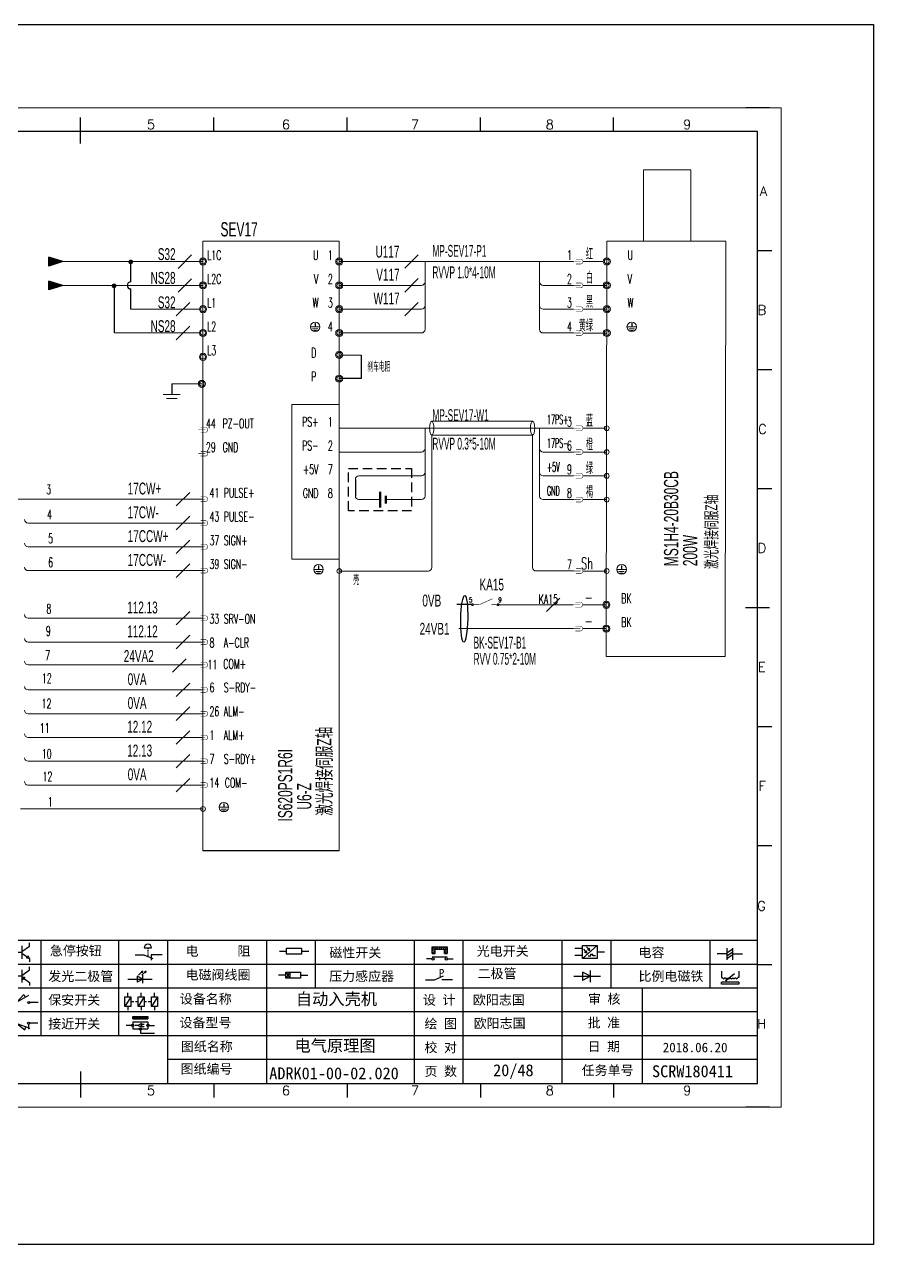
# Model space of a CAD drawing. Header units: millimetres. Extents: x 336 to 12810, y -1577 to 4105.
# Drawn here: x 11127.9 to 11306.3, y -364.4 to -108 of the extents above; entities that cross this region are included whole.
import ezdxf
from ezdxf.enums import TextEntityAlignment as Align

# ---------------------------------------------------------------- set-up
doc = ezdxf.new("R2010")
doc.units = ezdxf.units.MM
doc.linetypes.add('DASHED', pattern=[0.75, 0.5, -0.25])
doc.layers.add('AE_BOR', color=1, linetype='Continuous')
doc.layers.add('ELEMENT', color=3, linetype='Continuous')
doc.layers.add('Dimension', color=3, linetype='Continuous', lineweight=13)
doc.styles.get("Standard").update_dxf_attribs({"font": ''})
doc.styles.add('WD', font='romans.shx', dxfattribs={"width": 0.8, "bigfont": 'gbcbig.shx'})
doc.styles.add('样式 8', font='arial.ttf', dxfattribs={"width": 0.6, "height": 2.5})
doc.styles.add('汉字', font='')
doc.styles.get('Standard').set_extended_font_data('SimSun')
doc.styles.get('汉字').set_extended_font_data('新宋体')

# ---------------------------------------------------------------- blocks, each defined once
blk = doc.blocks.new('磁性开关')
at = {"linetype": 'ByBlock'}
h = blk.add_hatch(dxfattribs=at)
h.set_pattern_fill('ANSI31', color=256, scale=0.1, style=0)
h.paths.add_polyline_path([(-1910.88, -776.69), (-1910.88, -775.29), (-1907.69, -775.29), (-1907.69, -776.69), (-1908.31, -776.69), (-1908.31, -775.79), (-1910.25, -775.79), (-1910.25, -776.69)])
for p, q in [((-1910.88, -776.69), (-1910.88, -775.29)), ((-1910.88, -775.29), (-1907.69, -775.29)), ((-1910.88, -776.69), (-1910.25, -776.69)), ((-1910.25, -776.69), (-1910.25, -775.79)), ((-1910.25, -775.79), (-1908.31, -775.79)), ((-1908.31, -776.69), (-1908.31, -775.79)), ((-1908.31, -776.69), (-1907.69, -776.69)), ((-1907.69, -775.29), (-1907.69, -776.69)), ((-1910.91, -777.81), (-1912.09, -777.81)), ((-1910.88, -777.39), (-1907.69, -777.39)), ((-1907.66, -777.81), (-1906.48, -777.81))]:
    blk.add_line(p, q, dxfattribs=at)
for centre in [(-1910.68, -777.81), (-1907.88, -777.81)]:
    blk.add_circle(centre, 0.225, dxfattribs=at)
blk = doc.blocks.new('光电开关')
at = {"linetype": 'ByBlock'}
h = blk.add_hatch(dxfattribs=at)
h.set_pattern_fill('ANSI31', color=256, scale=0.01, style=0)
h.set_pattern_definition([(45, (0.172267, 0), (-0.0224506403, 0.0224506403), [])])
h.paths.add_polyline_path([(-1882.44, -776.34), (-1882.5, -775.91), (-1882.68, -776.07)])
h.paths.add_polyline_path([(-1882.86, -776.23), (-1882.44, -776.34), (-1882.68, -776.07)])
h.paths.add_polyline_path([(-1883.05, -776.88), (-1883.11, -776.45), (-1883.29, -776.61)])
h.paths.add_polyline_path([(-1883.47, -776.77), (-1883.05, -776.88), (-1883.29, -776.61)])
for p, q in [((-1884.01, -775.96), (-1885.56, -775.96)), ((-1880.91, -775.3), (-1884.01, -778.05)), ((-1883.75, -776.09), (-1883.05, -776.88)), ((-1883.11, -776.45), (-1883.47, -776.77)), ((-1883.05, -776.88), (-1883.47, -776.77)), ((-1883.14, -775.55), (-1882.44, -776.34)), ((-1883.05, -776.88), (-1883.11, -776.45)), ((-1882.5, -775.91), (-1882.86, -776.23)), ((-1882.44, -776.34), (-1882.86, -776.23)), ((-1882.44, -776.34), (-1882.5, -775.91)), ((-1879.37, -776.67), (-1880.91, -776.67)), ((-1884.01, -777.39), (-1885.56, -777.39)), ((-1882.78, -777.47), (-1882.23, -777.47)), ((-1882.23, -777.47), (-1882.23, -777.14)), ((-1882.23, -777.14), (-1881.78, -777.14)), ((-1881.78, -777.47), (-1881.78, -777.14)), ((-1881.23, -777.47), (-1881.78, -777.47))]:
    blk.add_line(p, q, dxfattribs=at)
blk.add_lwpolyline([(-1884.01, -775.3), (-1880.91, -775.3), (-1880.91, -778.05), (-1884.01, -778.05)], close=True, dxfattribs=at)
blk = doc.blocks.new('电磁阀线圈')
at = {"linetype": 'ByBlock'}
for p, q in [((-1854.61, -796.54), (-1856.17, -796.54)), ((-1854.61, -795.92), (-1853.75, -797.16)), ((-1853.75, -795.92), (-1854.61, -797.16)), ((-1853.75, -795.92), (-1853.75, -797.16)), ((-1851.53, -796.54), (-1849.97, -796.54))]:
    blk.add_line(p, q, dxfattribs=at)
blk.add_lwpolyline([(-1854.61, -795.92), (-1851.53, -795.92), (-1851.53, -797.16), (-1854.61, -797.16)], close=True, dxfattribs=at)
blk = doc.blocks.new('压力感应器')
at = {"linetype": 'ByBlock'}
for p, q in [((-1817.44, -777.73), (-1815.59, -777.73)), ((-1815.59, -777.73), (-1813.71, -776.93)), ((-1811.78, -777.73), (-1814.05, -777.73))]:
    blk.add_line(p, q, dxfattribs=at)
at = {"linetype": 'ByBlock', "insert": (-1814.65, -775.48), "char_height": 1.68, "width": 1.2242, "attachment_point": 1}
blk.add_mtext('{\\fNSimSun|b0|i0|c134|p49;P}', dxfattribs=at)
blk = doc.blocks.new('二极管')
at = {"linetype": 'ByBlock'}
for p, q in [((-1787.52, -776.77), (-1781.92, -776.77)), ((-1783.97, -776.77), (-1785.69, -775.9)), ((-1785.69, -775.9), (-1785.69, -777.65)), ((-1783.97, -776.77), (-1785.69, -777.65)), ((-1783.97, -777.99), (-1783.97, -775.56))]:
    blk.add_line(p, q, dxfattribs=at)
blk = doc.blocks.new('NPN三极管')
at = {"linetype": 'ByBlock'}
for p, q in [((-1785.73, -781.97), (-1787.81, -781.97)), ((-1785.73, -780.61), (-1785.73, -783.32)), ((-1785.73, -781.82), (-1784.15, -780.66)), ((-1784.15, -780.66), (-1784.15, -779.98)), ((-1785.73, -782.11), (-1784.15, -783.27)), ((-1784.41, -782.73), (-1784.74, -783.18)), ((-1784.15, -783.27), (-1784.74, -783.18)), ((-1784.15, -783.27), (-1784.41, -782.73)), ((-1784.15, -783.27), (-1784.15, -783.96))]:
    blk.add_line(p, q, dxfattribs=at)
blk = doc.blocks.new('PNP三极管')
at = {"linetype": 'ByBlock'}
for p, q in [((-1784.9, -786.74), (-1786.98, -786.74)), ((-1784.9, -785.38), (-1784.9, -788.09)), ((-1784.9, -786.59), (-1783.32, -785.43)), ((-1784.9, -786.88), (-1783.32, -788.04)), ((-1784.9, -786.88), (-1784.31, -786.97)), ((-1784.9, -786.88), (-1784.64, -787.42)), ((-1784.31, -786.97), (-1784.64, -787.42)), ((-1783.32, -785.43), (-1783.32, -784.75)), ((-1783.32, -788.04), (-1783.32, -788.73))]:
    blk.add_line(p, q, dxfattribs=at)
blk = doc.blocks.new('常开行程开关')
at = {"linetype": 'ByBlock'}
for p, q in [((-1786.29, -792.3), (-1788.01, -792.3)), ((-1785.89, -792.17), (-1784.52, -790.62)), ((-1785.89, -792.17), (-1783.43, -790.72)), ((-1784.52, -790.62), (-1784.19, -791.17)), ((-1781.48, -792.3), (-1783.21, -792.3))]:
    blk.add_line(p, q, dxfattribs=at)
for centre in [(-1786.07, -792.3), (-1783.42, -792.3)]:
    blk.add_circle(centre, 0.219, dxfattribs=at)
blk = doc.blocks.new('常闭行程开关')
at = {"linetype": 'ByBlock'}
for p, q in [((-1786.34, -796.62), (-1788.07, -796.62)), ((-1785.93, -796.72), (-1783.25, -797.7)), ((-1785.93, -796.72), (-1784.3, -798)), ((-1784.3, -798), (-1784.08, -797.4)), ((-1783.48, -796.84), (-1783.48, -797.85)), ((-1781.54, -796.62), (-1783.26, -796.62))]:
    blk.add_line(p, q, dxfattribs=at)
for centre in [(-1786.12, -796.62), (-1783.48, -796.62)]:
    blk.add_circle(centre, 0.219, dxfattribs=at)
blk = doc.blocks.new('电容')
at = {"linetype": 'ByBlock'}
for p, q in [((-1756.08, -781.77), (-1758.13, -781.77)), ((-1756.08, -782.99), (-1756.08, -780.56)), ((-1754.86, -780.79), (-1756.08, -781.55)), ((-1754.86, -781.44), (-1756.08, -782.2)), ((-1754.86, -781.99), (-1756.08, -782.75)), ((-1754.86, -782.99), (-1754.86, -780.56)), ((-1754.86, -781.77), (-1752.81, -781.77))]:
    blk.add_line(p, q, dxfattribs=at)
blk = doc.blocks.new('发光二极管')
at = {"linetype": 'ByBlock'}
for p, q in [((-1758.01, -786.77), (-1752.89, -786.77)), ((-1754.84, -786.77), (-1756.04, -786.16)), ((-1756.04, -786.16), (-1756.04, -787.39)), ((-1754.84, -786.77), (-1756.04, -787.39)), ((-1755.78, -785.92), (-1754.89, -785.14)), ((-1754.89, -785.14), (-1755.2, -785.22)), ((-1755.2, -785.22), (-1755.01, -785.43)), ((-1755.08, -785.92), (-1754.18, -785.14)), ((-1754.89, -785.14), (-1755.01, -785.43)), ((-1754.84, -787.63), (-1754.84, -785.92)), ((-1754.18, -785.14), (-1754.49, -785.22)), ((-1754.49, -785.22), (-1754.31, -785.43)), ((-1754.18, -785.14), (-1754.31, -785.43))]:
    blk.add_line(p, q, dxfattribs=at)
blk = doc.blocks.new('比例电磁阀')
at = {"linetype": 'ByBlock'}
for p, q in [((-1757.26, -775.38), (-1757.26, -776.71)), ((-1757.26, -776.71), (-1757.05, -776.71)), ((-1754.5, -775.98), (-1756.35, -777.44)), ((-1753.58, -776.71), (-1753.8, -776.71)), ((-1753.58, -775.38), (-1753.58, -776.71)), ((-1753.6, -777.73), (-1757.25, -777.73)), ((-1757.25, -778.13), (-1757.25, -777.73)), ((-1753.6, -778.13), (-1757.25, -778.13)), ((-1756.35, -777.44), (-1756.25, -777.25)), ((-1756.35, -777.44), (-1756.15, -777.38)), ((-1756.15, -777.38), (-1756.25, -777.25)), ((-1753.6, -777.73), (-1753.6, -778.13))]:
    blk.add_line(p, q, dxfattribs=at)
for centre in [(-1756.78, -776.71), (-1756.24, -776.71), (-1755.7, -776.71), (-1755.15, -776.71), (-1754.61, -776.71), (-1754.07, -776.71)]:
    blk.add_arc(centre, 0.271, 180, 0, dxfattribs=at)
blk = doc.blocks.new('保安开关')
at = {"linetype": 'ByBlock'}
for p, q in [((-1757.33, -790.79), (-1758.6, -792.81)), ((-1757.96, -790.79), (-1757.96, -789.97)), ((-1757.33, -791.8), (-1756.72, -791.8)), ((-1756.35, -791.8), (-1755.89, -791.8)), ((-1754.54, -790.79), (-1755.81, -792.81)), ((-1755.17, -790.79), (-1755.17, -789.97)), ((-1754.52, -791.8), (-1754.06, -791.8)), ((-1753.69, -791.8), (-1753.08, -791.8)), ((-1751.75, -790.79), (-1753.02, -792.81)), ((-1752.39, -790.79), (-1752.39, -789.97)), ((-1757.96, -792.81), (-1757.96, -793.62)), ((-1755.17, -792.81), (-1755.17, -793.62)), ((-1752.39, -792.81), (-1752.39, -793.62))]:
    blk.add_line(p, q, dxfattribs=at)
for points in [[(-1758.6, -790.79), (-1757.33, -790.79), (-1757.33, -792.81), (-1758.6, -792.81)], [(-1755.81, -790.79), (-1754.54, -790.79), (-1754.54, -792.81), (-1755.81, -792.81)], [(-1753.02, -790.79), (-1751.75, -790.79), (-1751.75, -792.81), (-1753.02, -792.81)]]:
    blk.add_lwpolyline(points, close=True, dxfattribs=at)
blk = doc.blocks.new('接近开关')
at = {"linetype": 'ByBlock'}
h = blk.add_hatch(dxfattribs=at)
h.set_pattern_fill('ANSI31', color=256, scale=0.01, style=0)
h.set_pattern_definition([(45, (-89.131516, -30.795668), (-0.0224506403, 0.0224506403), [])])
h.paths.add_polyline_path([(-1516.96, -1123.35), (-1516.96, -1122.85), (-1513.76, -1122.85), (-1513.76, -1123.35)])
for p, q in [((-1516.96, -1123.35), (-1516.96, -1122.85)), ((-1516.96, -1122.85), (-1513.76, -1122.85)), ((-1513.76, -1122.85), (-1513.76, -1123.35)), ((-1517.18, -1124.71), (-1518.36, -1124.71)), ((-1516.96, -1123.35), (-1513.76, -1123.35)), ((-1516.96, -1123.95), (-1513.76, -1123.95)), ((-1516.96, -1123.95), (-1516.96, -1125.47)), ((-1516.96, -1125.47), (-1513.76, -1125.47)), ((-1515.91, -1124.71), (-1516.45, -1124.71)), ((-1515.11, -1124.31), (-1515.91, -1124.71)), ((-1515.11, -1125.11), (-1515.91, -1124.71)), ((-1515.33, -1124.53), (-1515.17, -1124.53)), ((-1515.33, -1124.88), (-1515.17, -1124.88)), ((-1515.25, -1124.45), (-1515.25, -1124.61)), ((-1515.11, -1124.31), (-1515.11, -1125.11)), ((-1515.11, -1124.48), (-1514.58, -1124.48)), ((-1515.11, -1124.94), (-1514.58, -1124.94)), ((-1513.76, -1123.95), (-1513.76, -1125.47)), ((-1513.54, -1124.71), (-1512.36, -1124.71)), ((-1515.36, -1125.69), (-1515.36, -1126.36)), ((-1515.36, -1126.36), (-1512.36, -1126.36))]:
    blk.add_line(p, q, dxfattribs=at)
for centre in [(-1516.96, -1124.71), (-1515.36, -1125.47), (-1513.76, -1124.71)]:
    blk.add_circle(centre, 0.225, dxfattribs=at)
blk = doc.blocks.new('电阻')
at = {"linetype": 'ByBlock'}
for p, q in [((-3.09, 0), (-1.57, 0)), ((1.57, 0), (3.09, 0))]:
    blk.add_line(p, q, dxfattribs=at)
blk.add_lwpolyline([(-1.57, 0.63), (1.57, 0.63), (1.57, -0.63), (-1.57, -0.63)], close=True, dxfattribs=at)
blk = doc.blocks.new('急停按钮')
at = {"linetype": 'ByBlock'}
for p, q in [((-1.86, 0), (0, 0)), ((0, 0), (1.88, -0.81)), ((0.06, 1.45), (1.61, 1.45)), ((0.83, 1.45), (0.83, 1.24)), ((0.83, 1.07), (0.83, 0.85)), ((0.83, 0.68), (0.83, 0.47)), ((0.83, 0.29), (0.83, 0.08)), ((3.81, 0), (1.54, 0)), ((1.54, 0), (1.54, -1.15)), ((0.83, -0.09), (0.83, -0.24))]:
    blk.add_line(p, q, dxfattribs=at)
blk.add_arc((0.83, 1.45), 0.774, 0, 180)
blk = doc.blocks.new('电控横A4')
for p, q in [((292, -5), (5, -5)), ((292, -205), (292, -5)), ((10.03, -205), (289.53, -205)), ((130.8, -205), (190.75, -205)), ((190.75, -205), (259.54, -205))]:
    blk.add_line(p, q)
at = {"linetype": 'ByBlock'}
for p, q in [((292, -175), (5, -175)), ((292, -180), (5, -180)), ((292, -185), (5, -185)), ((292, -190), (5, -190)), ((292, -195), (5, -195)), ((292, -200), (168.03, -200))]:
    blk.add_line(p, q, dxfattribs=at)
at = {"color": 0, "lineweight": -2}
for p, q in [((141.48, -175), (141.48, -195)), ((157.79, -175), (157.79, -195)), ((168.03, -175), (168.03, -204.92)), ((188.84, -175), (188.84, -185)), ((199.08, -175), (199.08, -185)), ((219.89, -175), (219.89, -185)), ((230.12, -175), (230.12, -185)), ((250.93, -175), (250.93, -185)), ((261.17, -175), (261.17, -185)), ((281.98, -175), (281.98, -185)), ((188.84, -185), (188.84, -204.92)), ((219.89, -185), (219.89, -205)), ((230.12, -185), (230.12, -205)), ((250.93, -185), (250.93, -205)), ((267.79, -185), (267.79, -205))]:
    blk.add_line(p, q, dxfattribs=at)
at = {"color": 0, "ltscale": 2}
for p, q in [((292, -205), (292, -183.55)), ((259.54, -205), (289.53, -205)), ((259.54, -205), (292, -205))]:
    blk.add_line(p, q, dxfattribs=at)
at = {"layer": 'AE_BOR', "color": 1, "lineweight": 15}
for p, q in [((0, 0), (297, 0)), ((297, 0), (297, -210)), ((297, -210), (0, -210))]:
    blk.add_line(p, q, dxfattribs=at)
at = {"layer": 'AE_BOR'}
for p, q in [((149.78, -5), (149.78, -2)), ((177.78, -5), (177.78, -2)), ((205.78, -5), (205.78, -2)), ((233.78, -5), (233.78, -2)), ((261.78, -5), (261.78, -2)), ((292, -30), (295, -30)), ((292, -55), (295, -55)), ((292, -80), (295, -80)), ((292, -130), (295, -130)), ((292, -155), (295, -155)), ((292, -180), (295, -180)), ((149.78, -205), (149.78, -208)), ((177.78, -205), (177.78, -208)), ((205.78, -205), (205.78, -208)), ((233.78, -205), (233.78, -208)), ((261.78, -205), (261.78, -208))]:
    blk.add_line(p, q, dxfattribs=at)
at = {"layer": 'AE_BOR', "color": 2, "lineweight": 30}
for p, q in [((149.78, -7.5), (149.78, -2.5)), ((289.5, -105), (294.5, -105)), ((149.78, -202.5), (149.78, -207.5)), ((149.78, -205), (149.78, -207.5))]:
    blk.add_line(p, q, dxfattribs=at)
at = {"layer": 'AE_BOR', "lineweight": 30}
for p, q in [((294.53, 0), (289.53, 0)), ((294.53, -210), (289.53, -210))]:
    blk.add_line(p, q, dxfattribs=at)
at = {"linetype": 'ByBlock'}
for name, p in [('NPN三极管', (1923.2, 604.5)), ('磁性开关', (2134.53, 598.96)), ('光电开关', (2139.22, 599.27)), ('电容', (2041.69, 603.98)), ('PNP三极管', (1922.37, 604.27)), ('发光二极管', (1917.72, 603.69)), ('电磁阀线圈', (2047.53, 614.3)), ('压力感应器', (2039.72, 594.52)), ('二极管', (2040.91, 594.27)), ('比例电磁阀', (2041.69, 593.98)), ('常开行程开关', (1922.37, 604.27)), ('保安开关', (1917.72, 603.98)), ('常闭行程开关', (1922.37, 604.27)), ('接近开关', (1677.72, 931.9))]:
    blk.add_blockref(name, p, dxfattribs=at)
for name, p in [('急停按钮', (163.12, -177.98)), ('电阻', (194.66, -177.22))]:
    blk.add_blockref(name, p)
at = {"char_height": 2, "attachment_point": 1, "style": '汉字'}
for s, insert in [('{\\fKaiTi_GB2312|b0|i0|c134|p49;急停按钮}', (143.35, -176.12)), ('{\\fKaiTi_GB2312|b0|i0|c134|p49;电      阻}', (171.86, -176.19)), ('{\\fKaiTi_GB2312|b0|i0|c134|p49;磁性开关}', (202.07, -176.53)), ('{\\fKaiTi_GB2312|b0|i0|c134|p49;光电开关}', (233.02, -176.19)), ('{\\fKaiTi_GB2312|b0|i0|c134|p49;电容}', (267, -176.48)), ('{\\fKaiTi_GB2312|b0|i0|c134|p49;发光二极管}', (143.02, -181.48)), ('{\\fKaiTi_GB2312|b0|i0|c134|p49;电磁阀线圈}', (171.86, -181.19)), ('{\\fKaiTi_GB2312|b0|i0|c134|p49;压力感应器}', (202.02, -181.47)), ('{\\fKaiTi_GB2312|b0|i0|c134|p49;二极管}', (233.2, -180.91)), ('{\\fKaiTi_GB2312|b0|i0|c134|p49;比例电磁铁}', (267, -181.48)), ('{\\fKaiTi_GB2312|b0|i0|c134|p49;保安开关}', (143.02, -186.48)), ('设备名称', (170.65, -186.24)), ('{\\fKaiTi_GB2312|b0|i0|c134|p0;设 计}', (221.72, -186.46)), ('{\\fKaiTi_GB2312|b0|i0|c134|p0;审 核}', (256.39, -186.25)), ('{\\fKaiTi_GB2312|b0|i0|c134|p49;接近开关}', (143.02, -191.48)), ('设备型号', (170.58, -191.24)), ('{\\fKaiTi_GB2312|b0|i0|c134|p0;绘 图}', (222.05, -191.46)), ('{\\fKaiTi_GB2312|b0|i0|c134|p0;批 准}', (256.32, -191.25)), ('图纸名称', (170.86, -196.24)), ('{\\fKaiTi_GB2312|b0|i0|c134|p0;校 对}', (222.05, -196.46)), ('{\\fKaiTi_GB2312|b0|i0|c134|p0;日 期}', (256.32, -196.25)), ('图纸编号', (170.81, -200.96)), ('{\\fKaiTi_GB2312|b0|i0|c134|p0;页 数}', (222.05, -201.46)), ('任务单号', (255.06, -201.25))]:
    blk.add_mtext(s, dxfattribs=dict(at, insert=insert))
at = {"insert": (272.1, -196.45), "char_height": 2, "width": 60.2542, "attachment_point": 1}
blk.add_mtext('{\\fKaiTi_GB2312|b0|i0|c134|p49;2018.06.20}', dxfattribs=at)
at = {"layer": 'AE_BOR', "style": 'WD'}
for s, p in [('5', (164.59, -4.5)), ('6', (192.94, -4.5)), ('7', (220.04, -4.5)), ('8', (248.37, -4.5)), ('9', (277.23, -4.5)), ('5', (164.59, -207.5)), ('6', (192.94, -207.5)), ('7', (220.04, -207.5)), ('8', (248.37, -207.5)), ('9', (277.23, -207.5))]:
    blk.add_text(s, height=2, dxfattribs=at).set_placement(p, align=Align.CENTER)
for s, p in [('A', (294.03, -17.5)), ('B', (293.84, -42.5)), ('C', (293.93, -67.5)), ('D', (293.84, -92.5)), ('E', (293.74, -117.5)), ('F', (293.74, -142.5)), ('F', (293.74, -142.5)), ('G', (293.74, -167.72)), ('H', (293.84, -192.5))]:
    blk.add_text(s, height=2, dxfattribs=at).set_placement(p, align=Align.MIDDLE_RIGHT)
blk = doc.blocks.new('$element$00000498')
at = {"const_width": 0.0233}
for points in [[(0, 0), (0, -0.25)], [(-0.25, -0.2), (0, -0.75)], [(0, -0.75), (0, -1)]]:
    blk.add_lwpolyline(points, dxfattribs=at)
at = {"flags": 9}
blk.add_attdef('S', (0, 0), '', height=0.00000667, dxfattribs=at)
blk = doc.blocks.new('H_KA_NO')
at = {"lineweight": 0}
for centre in [(0.2, 0), (5.6, 0)]:
    blk.add_circle(centre, 0.2, dxfattribs=at)
at = {"layer": 'ELEMENT', "color": 1, "xscale": 5, "yscale": 5, "zscale": 5, "rotation": 270}
blk.add_blockref('$element$00000498', (5.4, 0), dxfattribs=at)
at = {"lineweight": 0, "style": 'WD', "width": 0.8}
blk.add_attdef('端子号', text='', height=1, dxfattribs=at).set_placement((0.2, 0.5), align=Align.RIGHT)
blk.add_attdef('端子号', (5.6, 0.5), '', height=1, dxfattribs=at)

msp = doc.modelspace()

# ---------------------------------------------------------------- hatches: boundary and pattern name
for points in [[(11133.054, -158.756), (11133.054, -156.886), (11135.973, -157.821)], [(11133.054, -163.756), (11133.054, -161.886), (11135.973, -162.821)]]:
    msp.add_hatch(color=256).paths.add_polyline_path(points)
at = {"lineweight": -2}
h = msp.add_hatch(color=0, dxfattribs=at)
edge = h.paths.add_edge_path()
edge.add_arc((11150.228, -157.877), 0.5, 0, 360)
h = msp.add_hatch(color=0, dxfattribs=at)
edge = h.paths.add_edge_path()
edge.add_arc((11146.724, -162.901), 0.5, 0, 360)

# ---------------------------------------------------------------- linework, layer by layer
for p, q in [((11133.054, -158.756), (11133.054, -156.886)), ((11135.973, -157.821), (11133.054, -156.886)), ((11135.973, -157.821), (11133.054, -158.756)), ((11150.224, -162.085), (11150.224, -157.821)), ((11133.054, -163.756), (11133.054, -161.886)), ((11135.973, -162.821), (11133.054, -161.886)), ((11135.973, -162.821), (11133.054, -163.756)), ((11146.807, -172.808), (11146.807, -162.821)), ((11150.224, -167.808), (11150.224, -163.557)), ((11188.979, -170.723), (11188.979, -171.513)), ((11255.469, -170.723), (11255.469, -171.513)), ((11194.032, -177.401), (11198.617, -177.471)), ((11198.617, -177.471), (11198.617, -182.401)), ((11158.847, -183.513), (11158.847, -185.694)), ((11198.617, -182.401), (11194.032, -182.401)), ((11197.409, -203.57), (11197.409, -207.07)), ((11189.664, -221.688), (11189.664, -222.478)), ((11253.345, -221.688), (11253.345, -222.478)), ((11222.024, -229.898), (11218.703, -229.898)), ((11169.771, -271.672), (11169.771, -272.462)), ((11194.032, -281.609), (11165.403, -281.609))]:
    msp.add_line(p, q)
at = {"lineweight": 0}
for p, q in [((11165.271, -157.821), (11135.973, -157.821)), ((11194.032, -157.804), (11243.228, -157.804)), ((11212.047, -172.054), (11212.047, -157.804)), ((11236.095, -172.054), (11236.095, -157.804)), ((11245.228, -157.804), (11249.471, -157.804)), ((11165.271, -162.821), (11135.973, -162.821)), ((11194.032, -162.804), (11211.297, -162.804)), ((11243.228, -162.804), (11236.845, -162.804)), ((11250.221, -162.804), (11245.228, -162.804)), ((11164.903, -167.808), (11150.224, -167.808)), ((11194.032, -167.804), (11211.297, -167.804)), ((11243.228, -167.804), (11236.845, -167.804)), ((11250.221, -167.808), (11245.228, -167.808)), ((11188.084, -171.52), (11189.873, -171.52)), ((11254.575, -171.52), (11256.363, -171.52)), ((11164.903, -172.808), (11146.807, -172.808)), ((11188.417, -171.948), (11189.541, -171.948)), ((11188.702, -172.295), (11189.275, -172.295)), ((11194.032, -172.804), (11211.297, -172.804)), ((11243.228, -172.804), (11236.845, -172.804)), ((11250.221, -172.812), (11245.228, -172.812)), ((11254.907, -171.948), (11256.031, -171.948)), ((11255.192, -172.295), (11255.766, -172.295)), ((11165.153, -183.513), (11158.847, -183.513)), ((11157.058, -185.708), (11160.635, -185.708)), ((11157.722, -186.566), (11159.971, -186.566)), ((11213.476, -191.356), (11234.637, -191.355)), ((11243.228, -192.82), (11194.032, -192.82)), ((11212.047, -207.07), (11212.047, -192.82)), ((11213.456, -194.285), (11213.456, -222.078)), ((11213.456, -194.285), (11234.637, -194.285)), ((11234.637, -194.285), (11234.637, -222.07)), ((11236.095, -207.07), (11236.095, -192.82)), ((11250.221, -192.824), (11245.228, -192.824)), ((11194.032, -197.82), (11211.297, -197.82)), ((11243.228, -197.82), (11236.845, -197.82)), ((11250.221, -197.828), (11245.228, -197.828)), ((11198.159, -202.82), (11211.297, -202.82)), ((11243.228, -202.82), (11236.845, -202.82)), ((11250.221, -202.828), (11245.228, -202.828)), ((11202.637, -207.82), (11198.159, -207.82)), ((11203.832, -207.82), (11211.297, -207.82)), ((11243.228, -207.82), (11236.845, -207.82)), ((11250.221, -207.828), (11245.228, -207.828)), ((11188.769, -222.485), (11190.558, -222.485)), ((11189.102, -222.914), (11190.226, -222.914)), ((11194.032, -222.828), (11212.706, -222.828)), ((11243.228, -222.82), (11235.387, -222.82)), ((11250.221, -222.828), (11245.228, -222.828)), ((11252.451, -222.485), (11254.239, -222.485)), ((11252.783, -222.914), (11253.907, -222.914)), ((11189.387, -223.26), (11189.96, -223.26)), ((11253.069, -223.26), (11253.642, -223.26)), ((11243.136, -229.929), (11226.956, -229.929)), ((11250.128, -229.933), (11245.136, -229.933)), ((11243.136, -234.929), (11219.117, -234.929)), ((11243.136, -234.929), (11221.219, -234.929)), ((11250.128, -234.937), (11245.136, -234.937)), ((11165.403, -247.812), (11128.659, -247.812)), ((11165.403, -252.816), (11128.659, -252.816)), ((11165.403, -257.804), (11128.659, -257.804)), ((11165.403, -262.808), (11128.659, -262.808)), ((11165.403, -267.808), (11128.639, -267.808)), ((11165.403, -272.812), (11127.095, -272.812)), ((11170.666, -272.469), (11168.877, -272.469)), ((11170.334, -272.898), (11169.209, -272.898)), ((11170.048, -273.244), (11169.475, -273.244))]:
    msp.add_line(p, q, dxfattribs=at)
at = {"color": 3, "lineweight": 0}
for p, q in [((11165.403, -207.745), (11108.033, -207.745)), ((11165.403, -212.745), (11128.659, -212.745)), ((11165.403, -217.745), (11128.659, -217.745)), ((11128.659, -222.745), (11165.403, -222.745)), ((11128.659, -232.745), (11165.403, -232.745)), ((11128.659, -237.749), (11165.403, -237.749)), ((11128.659, -242.544), (11165.403, -242.544))]:
    msp.add_line(p, q, dxfattribs=at)
at = {"color": 1}
msp.add_lwpolyline([(10218.735, -107.963), (11306.27, -107.963), (11306.27, -364.374), (10218.735, -364.374)], close=True, dxfattribs=at)
at = {"lineweight": 0}
for points in [[(11257.902, -138.521), (11267.902, -138.521), (11267.902, -153.521), (11257.902, -153.521)], [(11250.221, -153.521), (11275.221, -153.521), (11275.104, -240.772), (11250.104, -240.772)], [(11194.032, -187.82), (11184.032, -187.82), (11184.032, -220.32), (11194.032, -220.32)]]:
    msp.add_lwpolyline(points, close=True, dxfattribs=at)
msp.add_lwpolyline([(11165.403, -281.609), (11165.403, -153.521), (11194.032, -153.521), (11194.032, -281.609)], dxfattribs=at)
at = {"color": 3, "lineweight": 0, "const_width": 0.1, "flags": 128}
for points in [[(11244.728, -157.804), (11243.228, -157.804)], [(11244.728, -162.804), (11243.228, -162.804)], [(11244.728, -167.804), (11243.228, -167.804)], [(11244.728, -172.804), (11243.228, -172.804)], [(11165.903, -193.17), (11164.403, -193.17)], [(11244.728, -192.82), (11243.228, -192.82)], [(11165.903, -198.17), (11164.403, -198.17)], [(11244.728, -197.82), (11243.228, -197.82)], [(11244.728, -202.82), (11243.228, -202.82)], [(11165.903, -207.745), (11164.403, -207.745)], [(11244.728, -207.82), (11243.228, -207.82)], [(11165.903, -212.745), (11164.403, -212.745)], [(11165.903, -217.745), (11164.403, -217.745)], [(11165.903, -222.745), (11164.403, -222.745)], [(11244.728, -222.82), (11243.228, -222.82)], [(11244.636, -229.929), (11243.136, -229.929)], [(11165.903, -232.745), (11164.403, -232.745)], [(11244.636, -234.929), (11243.136, -234.929)], [(11165.903, -237.749), (11164.403, -237.749)], [(11165.903, -242.544), (11164.403, -242.544)], [(11165.903, -247.812), (11164.403, -247.812)], [(11165.903, -252.816), (11164.403, -252.816)], [(11165.903, -257.804), (11164.403, -257.804)], [(11165.903, -262.808), (11164.403, -262.808)], [(11165.903, -267.808), (11164.403, -267.808)]]:
    msp.add_lwpolyline(points, dxfattribs=at)
for points in [[(11243.728, -157.304), (11244.728, -157.304, -1), (11244.728, -158.304), (11243.728, -158.304)], [(11243.728, -162.304), (11244.728, -162.304, -1), (11244.728, -163.304), (11243.728, -163.304)], [(11243.728, -167.304), (11244.728, -167.304, -1), (11244.728, -168.304), (11243.728, -168.304)], [(11243.728, -172.304), (11244.728, -172.304, -1), (11244.728, -173.304), (11243.728, -173.304)], [(11243.728, -192.32), (11244.728, -192.32, -1), (11244.728, -193.32), (11243.728, -193.32)], [(11164.903, -192.67), (11165.903, -192.67, -1), (11165.903, -193.67), (11164.903, -193.67)], [(11243.728, -197.32), (11244.728, -197.32, -1), (11244.728, -198.32), (11243.728, -198.32)], [(11164.903, -197.67), (11165.903, -197.67, -1), (11165.903, -198.67), (11164.903, -198.67)], [(11243.728, -202.32), (11244.728, -202.32, -1), (11244.728, -203.32), (11243.728, -203.32)], [(11164.903, -207.245), (11165.903, -207.245, -1), (11165.903, -208.245), (11164.903, -208.245)], [(11243.728, -207.32), (11244.728, -207.32, -1), (11244.728, -208.32), (11243.728, -208.32)], [(11164.903, -212.245), (11165.903, -212.245, -1), (11165.903, -213.245), (11164.903, -213.245)], [(11164.903, -217.245), (11165.903, -217.245, -1), (11165.903, -218.245), (11164.903, -218.245)], [(11164.903, -222.245), (11165.903, -222.245, -1), (11165.903, -223.245), (11164.903, -223.245)], [(11243.728, -222.32), (11244.728, -222.32, -1), (11244.728, -223.32), (11243.728, -223.32)], [(11243.636, -229.429), (11244.636, -229.429, -1), (11244.636, -230.429), (11243.636, -230.429)], [(11164.903, -232.245), (11165.903, -232.245, -1), (11165.903, -233.245), (11164.903, -233.245)], [(11243.636, -234.429), (11244.636, -234.429, -1), (11244.636, -235.429), (11243.636, -235.429)], [(11164.903, -237.249), (11165.903, -237.249, -1), (11165.903, -238.249), (11164.903, -238.249)], [(11164.903, -242.044), (11165.903, -242.044, -1), (11165.903, -243.044), (11164.903, -243.044)], [(11164.903, -247.312), (11165.903, -247.312, -1), (11165.903, -248.312), (11164.903, -248.312)], [(11164.903, -252.316), (11165.903, -252.316, -1), (11165.903, -253.316), (11164.903, -253.316)], [(11164.903, -257.304), (11165.903, -257.304, -1), (11165.903, -258.304), (11164.903, -258.304)], [(11164.903, -262.308), (11165.903, -262.308, -1), (11165.903, -263.308), (11164.903, -263.308)], [(11164.903, -267.308), (11165.903, -267.308, -1), (11165.903, -268.308), (11164.903, -268.308)]]:
    msp.add_lwpolyline(points, format="xyb", dxfattribs=at)
at = {"color": 6, "linetype": 'DASHED', "ltscale": 4}
msp.add_lwpolyline([(11195.949, -201.258), (11209.236, -201.258), (11209.236, -210.157), (11195.949, -210.157)], close=True, dxfattribs=at)
at = {"color": 3}
for points in [[(11202.637, -206.122, 0.5, 0.5, 0), (11202.637, -209.518, 2, 2, 0)], [(11203.832, -206.971, 0.5, 0.5, 0), (11203.832, -208.669, 2, 2, 0)]]:
    msp.add_lwpolyline(points, format="xyseb", dxfattribs=at)
at = {"lineweight": 0}
for centre, radius in [((11165.403, -157.804), 0.75), ((11165.403, -157.804), 0.5), ((11194.032, -157.804), 0.75), ((11194.032, -157.804), 0.5), ((11250.221, -157.804), 0.75), ((11250.221, -157.804), 0.5), ((11165.403, -162.804), 0.75), ((11165.403, -162.804), 0.5), ((11194.032, -162.804), 0.75), ((11194.032, -162.804), 0.5), ((11250.221, -162.804), 0.75), ((11250.221, -162.804), 0.5), ((11165.403, -167.808), 0.75), ((11165.403, -167.808), 0.5), ((11194.032, -167.804), 0.75), ((11194.032, -167.804), 0.5), ((11250.221, -167.808), 0.75), ((11250.221, -167.808), 0.5), ((11188.979, -171.513), 1), ((11255.469, -171.513), 1), ((11165.403, -172.808), 0.75), ((11165.403, -172.808), 0.5), ((11194.032, -172.804), 0.75), ((11194.032, -172.804), 0.5), ((11250.221, -172.812), 0.75), ((11250.221, -172.812), 0.5), ((11193.998, -177.401), 0.75), ((11193.998, -177.401), 0.5), ((11165.403, -177.812), 0.75), ((11165.403, -177.812), 0.5), ((11193.998, -182.401), 0.75), ((11193.998, -182.401), 0.5), ((11165.153, -183.513), 0.75), ((11165.153, -183.513), 0.5), ((11250.221, -192.824), 0.5), ((11250.221, -197.828), 0.5), ((11250.221, -202.828), 0.5), ((11250.221, -207.828), 0.5), ((11189.664, -222.478), 1), ((11194.032, -222.828), 0.5), ((11250.221, -222.828), 0.5), ((11253.345, -222.478), 1), ((11250.128, -229.933), 0.75), ((11250.128, -229.933), 0.5), ((11250.128, -234.937), 0.75), ((11250.128, -234.937), 0.5), ((11169.771, -272.462), 1), ((11165.403, -272.812), 0.5)]:
    msp.add_circle(centre, radius, dxfattribs=at)
msp.add_arc((11150.224, -162.821), 0.736, 90, 270)
for centre, start, end in [((11211.297, -162.054), 270, 0), ((11236.845, -162.054), 180, 270), ((11211.297, -167.054), 270, 0), ((11236.845, -167.054), 180, 270), ((11211.297, -172.054), 270, 0), ((11236.845, -172.054), 180, 270), ((11211.297, -197.07), 270, 0), ((11236.845, -197.07), 180, 270), ((11211.297, -202.07), 270, 0), ((11236.845, -202.07), 180, 270), ((11198.159, -203.57), 90, 180), ((11198.159, -207.07), 180, 270), ((11211.297, -207.07), 270, 0), ((11236.845, -207.07), 180, 270), ((11212.706, -222.078), 270, 0), ((11235.387, -222.07), 180, 270), ((11128.639, -267.058), 180, 270)]:
    msp.add_arc(centre, 0.75, start, end, dxfattribs=at)
at = {"color": 3, "lineweight": 0}
for centre in [(11128.659, -211.995), (11128.659, -216.995), (11128.659, -221.995), (11128.659, -231.995), (11128.659, -236.999), (11128.659, -241.794), (11128.659, -247.062), (11128.659, -252.066), (11128.659, -257.054), (11128.659, -262.058)]:
    msp.add_arc(centre, 0.75, 180, 270, dxfattribs=at)
at = {"lineweight": 0}
msp.add_ellipse((11213.456, -192.82), major_axis=(0, 1.465), ratio=0.3169375, dxfattribs=at)
at = {"lineweight": 0, "extrusion": (0, 0, -1)}
msp.add_ellipse((11234.637, -192.82), major_axis=(0, 1.465), ratio=0.3169375, dxfattribs=at)
msp.add_ellipse((11220.278, -232.881), major_axis=(0.109, 4.907), ratio=0.1479253)
at = {"layer": 'Dimension', "lineweight": 0}
for p, q in [((11160.164, -159.235), (11162.993, -156.407)), ((11207.771, -159.218), (11210.6, -156.39)), ((11160.164, -164.235), (11162.993, -161.407)), ((11207.771, -164.218), (11210.6, -161.39)), ((11159.796, -169.222), (11162.625, -166.394)), ((11207.771, -169.218), (11210.6, -166.39)), ((11159.796, -174.222), (11162.625, -171.394)), ((11159.796, -209.159), (11162.625, -206.33)), ((11159.796, -214.159), (11162.625, -211.33)), ((11159.796, -219.159), (11162.625, -216.33)), ((11159.796, -224.159), (11162.625, -221.33)), ((11237.544, -231.343), (11240.372, -228.515)), ((11159.796, -234.159), (11162.625, -231.33)), ((11159.796, -239.163), (11162.625, -236.334)), ((11159.025, -244.101), (11161.854, -241.273)), ((11159.796, -249.226), (11162.625, -246.398)), ((11159.796, -254.23), (11162.625, -251.402)), ((11159.796, -259.218), (11162.625, -256.39)), ((11159.796, -264.222), (11162.625, -261.394)), ((11159.796, -269.222), (11162.625, -266.394))]:
    msp.add_line(p, q, dxfattribs=at)

# ---------------------------------------------------------------- block references
msp.add_blockref('电控横A4', (10989.883, -125.494))
at = {"lineweight": 0}
ref = msp.add_blockref('H_KA_NO', (11221.824, -229.898), dxfattribs=at)
ref.add_attrib('端子号', '9', (11227.424, -229.398), dxfattribs={"lineweight": 0, "height": 1, "style": 'WD', "width": 0.8})
ref.add_attrib('端子号', '5', dxfattribs={"lineweight": 0, "height": 1, "style": 'WD', "width": 0.8}).set_placement((11222.024, -229.398), align=Align.RIGHT)

# ---------------------------------------------------------------- texts
at = {"lineweight": 0, "style": 'WD', "width": 0.6}
for s, p in [('L1C', (11166.271, -157.454)), ('1', (11241.867, -157.446)), ('U', (11254.589, -157.454)), ('L2C', (11166.271, -162.454)), ('2', (11241.867, -162.446)), ('V', (11254.589, -162.454)), ('L1', (11166.271, -167.458)), ('3', (11241.867, -167.45)), ('W', (11254.589, -167.458)), ('L2', (11166.271, -172.458)), ('4', (11241.867, -172.454)), ('L3', (11166.271, -177.462)), ('刹车电阻', (11199.952, -180.95)), ('44', (11166.021, -192.82)), ('PZ-OUT', (11169.521, -192.82)), ('3', (11241.867, -192.466)), ('29', (11166.021, -197.82)), ('GND', (11169.521, -197.82)), ('6', (11241.867, -197.47)), ('9', (11241.867, -202.47)), ('41', (11166.771, -207.395)), ('PULSE+', (11169.771, -207.395)), ('8', (11241.867, -207.47)), ('43', (11166.771, -212.395)), ('PULSE-', (11169.771, -212.395)), ('37', (11166.771, -217.395)), ('SIGN+', (11169.771, -217.395)), ('39', (11166.771, -222.395)), ('SIGN-', (11169.771, -222.395)), ('7', (11241.867, -222.47)), ('KA15', (11235.915, -229.728)), ('BK', (11253.261, -229.583)), ('33', (11166.771, -233.883)), ('SRV-ON ', (11169.771, -233.883)), ('BK', (11253.261, -234.587)), ('8', (11166.771, -238.887)), ('A-CLR ', (11169.771, -238.887)), ('11', (11166.365, -243.47)), ('COM+', (11169.661, -243.361)), ('6', (11166.771, -248.318)), ('S-RDY-', (11169.771, -248.318)), ('26', (11166.771, -253.322)), ('ALM- ', (11169.771, -253.322)), ('1', (11166.771, -258.31)), ('ALM+', (11169.771, -258.31)), ('7', (11166.771, -263.314)), ('S-RDY+', (11169.771, -263.314)), ('14', (11166.771, -268.314)), ('COM-', (11169.983, -268.314))]:
    msp.add_text(s, height=2, dxfattribs=at).set_placement(p)
for s, height, p in [('U', 2, (11189.664, -157.454)), ('1', 2, (11192.664, -157.446)), ('红', 2.5, (11247.333, -157.454)), ('V', 2, (11189.664, -162.454)), ('2', 2, (11192.664, -162.446)), ('白', 2.5, (11247.333, -162.454)), ('W', 2, (11189.664, -167.454)), ('3', 2, (11192.664, -167.45)), ('黑', 2.5, (11247.333, -167.458)), ('4', 2, (11192.664, -172.454)), ('黄绿', 2.5, (11247.333, -172.458)), ('D', 2, (11189.222, -177.961)), ('P', 2, (11189.222, -182.961)), ('3', 2, (11133.485, -206.686)), ('4', 2, (11133.676, -211.944)), ('5', 2, (11133.902, -216.977)), ('6', 2, (11133.902, -222.011)), ('Sh', 2.5, (11247.333, -222.474)), ('8', 2, (11133.528, -231.785)), ('-', 2.5, (11247.24, -229.583)), ('9', 2, (11133.43, -236.423)), ('-', 2.5, (11247.24, -234.583)), ('7', 2, (11133.29, -241.547)), ('12', 2, (11133.62, -246.366)), ('12', 2, (11133.564, -251.683)), ('11', 2, (11133.167, -256.809)), ('10', 2, (11133.6, -262.25)), ('12', 2, (11133.755, -267.011)), ('1', 2, (11133.821, -272.325))]:
    msp.add_text(s, height=height, dxfattribs=at).set_placement(p, align=Align.RIGHT)
at = {"color": 6, "lineweight": 0, "style": 'WD', "width": 0.6}
for s, height, p in [('蓝', 2.5, (11247.333, -192.474)), ('PS+', 2, (11189.664, -192.47)), ('1', 2, (11192.664, -192.47)), ('橙', 2.5, (11247.333, -197.474)), ('PS-', 2, (11189.664, -197.47)), ('2', 2, (11192.664, -197.47)), ('绿', 2.5, (11247.333, -202.474)), ('+5V', 2, (11189.664, -202.47)), ('7', 2, (11192.664, -202.47)), ('褐', 2.5, (11247.333, -207.474)), ('GND', 2, (11189.664, -207.474)), ('8', 2, (11192.664, -207.474)), ('壳', 2, (11198.167, -225.756))]:
    msp.add_text(s, height=height, dxfattribs=at).set_placement(p, align=Align.RIGHT)
at = {"color": 6, "lineweight": 0}
for s, height, style, width, p in [('17PS+', 2, 'WD', 0.4, (11237.665, -191.974)), ('17PS-', 2, 'WD', 0.4, (11237.665, -196.974)), ('+5V', 2, 'WD', 0.4, (11237.665, -201.974)), ('GND', 2, 'WD', 0.4, (11237.665, -206.974)), ('112.13', 2.5, '样式 8', 0.6, (11149.486, -231.745)), ('112.12', 2.5, '样式 8', 0.6, (11149.486, -236.749))]:
    msp.add_text(s, height=height, dxfattribs=dict(at, style=style, width=width)).set_placement(p)
msp.add_text('20/48', height=2.5).set_placement((11226.35, -328.982))
at = {"attachment_point": 1}
for s, width, insert, char_height in [('自动入壳机', 22.80454, (11184.912, -311.521), 2.5), ('欧阳志国', 22.80454, (11222.094, -311.942), 2), ('欧阳志国', 22.80454, (11222.266, -316.858), 2), ('电气原理图', 22.80454, (11184.627, -321.33), 2.5), ('ADRK01-00-02.020', 32.99572, (11179.317, -327.131), 2.5), ('SCRW180411', 32.99572, (11259.727, -326.7), 2.5)]:
    msp.add_mtext_dynamic_manual_height_columns(s, width=width, gutter_width=12.5, heights=[0], dxfattribs=dict(at, insert=insert, char_height=char_height))
at = {"layer": 'Dimension', "lineweight": 0, "style": '样式 8', "width": 0.6}
for s, height, p in [('SEV17', 3, (11169.078, -152.521)), ('24VB1', 2.5, (11210.911, -236.223)), ('24VA2', 2.5, (11148.76, -241.939))]:
    msp.add_text(s, height=height, dxfattribs=at).set_placement(p)
for s, p in [('S32', (11159.638, -157.482)), ('U117', (11206.659, -156.965)), ('NS28', (11159.638, -162.482)), ('V117', (11206.701, -161.804)), ('S32', (11159.638, -167.618)), ('W117', (11206.701, -166.804)), ('NS28', (11159.638, -172.618))]:
    msp.add_text(s, height=2.5, dxfattribs=at).set_placement(p, align=Align.RIGHT)
at = {"layer": 'Dimension', "color": 3, "lineweight": 0, "style": '样式 8'}
for s, width, p in [('MP-SEV17-P1', 0.5, (11213.591, -156.804)), ('MP-SEV17-W1', 0.5, (11213.591, -191.32)), ('KA15', 0.6, (11223.499, -226.92)), ('0VB', 0.6, (11211.484, -230.288)), ('BK-SEV17-B1', 0.5, (11222.24, -239.128)), ('0VA', 0.6, (11149.592, -246.812)), ('0VA', 0.6, (11149.592, -251.816)), ('0VA', 0.6, (11149.592, -266.808))]:
    msp.add_text(s, height=2.5, dxfattribs=dict(at, width=width)).set_placement(p)
at = {"layer": 'Dimension', "color": 1, "lineweight": 0, "style": '样式 8', "width": 0.5}
for s, p in [('RVVP 1.0*4-10M', (11213.591, -158.804)), ('RVVP 0.3*5-10M', (11213.591, -194.82)), ('RVV 0.75*2-10M', (11222.24, -240.027))]:
    msp.add_text(s, height=2.5, dxfattribs=at).set_placement(p, align=Align.TOP_LEFT)
at = {"layer": 'Dimension', "color": 6, "lineweight": 0, "style": '样式 8', "width": 0.6}
for s, p in [('MS1H4-20B30CB', (11265.238, -221.813)), ('IS620PS1R6I', (11184.166, -275.475))]:
    msp.add_text(s, height=3, rotation=90, dxfattribs=at).set_placement(p)
for s, p in [('17CW+', (11149.592, -206.745)), ('17CW-', (11149.592, -211.745)), ('17CCW+', (11149.592, -216.745)), ('17CCW-', (11149.592, -221.745)), ('12.12', (11149.486, -256.804)), ('12.13', (11149.486, -261.808))]:
    msp.add_text(s, height=2.5, dxfattribs=at).set_placement(p)
at = {"layer": 'Dimension', "color": 3, "lineweight": 0, "style": '样式 8', "width": 0.6}
msp.add_text('激光焊接伺服Z轴', height=2.5, rotation=90, dxfattribs=at).set_placement((11273.435, -222.405))
at = {"layer": 'Dimension', "lineweight": 0, "style": '样式 8', "width": 0.6}
for s, p in [('200W', (11269.238, -221.813)), ('激光焊接伺服Z轴', (11192.363, -274.267)), ('U6-Z', (11188.166, -272.975))]:
    msp.add_text(s, height=3, rotation=90, dxfattribs=at).set_placement(p)

doc.saveas('drawing.dxf')
